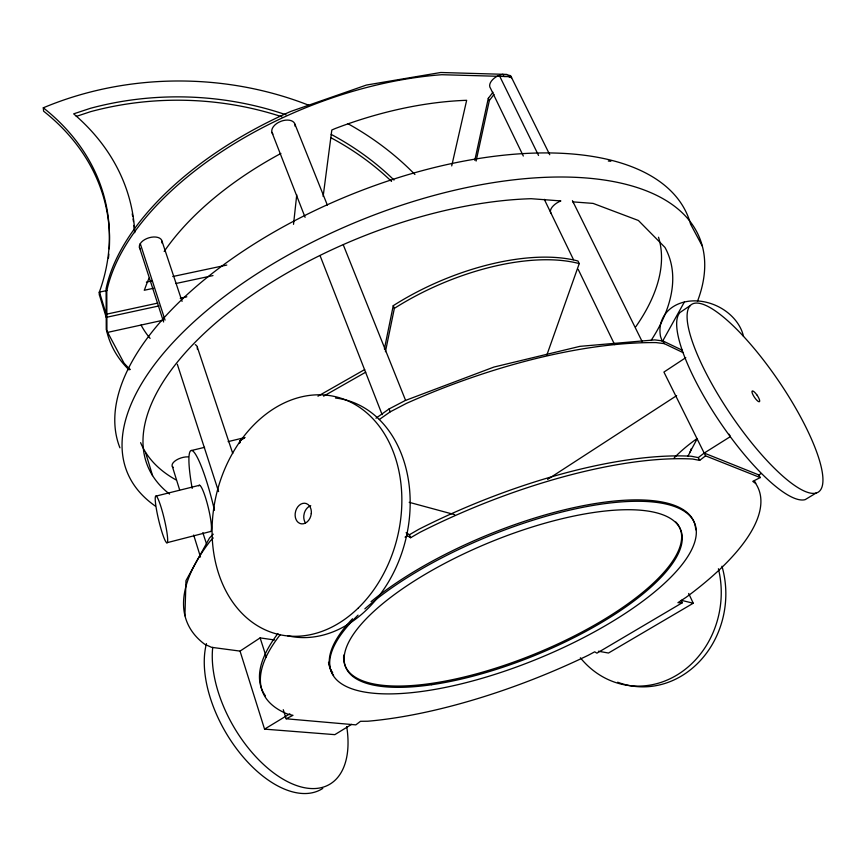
<?xml version="1.0" encoding="UTF-8"?>
<svg xmlns="http://www.w3.org/2000/svg" width="866" height="866" viewBox="0 0 866 866"><rect width="100%" height="100%" fill="white"/><g stroke="black" fill="none" stroke-linecap="round" stroke-linejoin="round"><path stroke-width="1.3" d="M184.913 615.78L185.974 580.621L209.572 537.916L213.263 534.16M239.46 443.479L239.666 440.794L244.342 438.131M293.52 224.337L296.746 194.839M323.137 196.474L331.819 129.997L335.261 128.525A248.596 130.723 -22.3 0 1 466.655 100.304L451.716 165.915M384.385 349.052L393.251 305.676A156.898 72.863 -23.2 0 1 577.99 261.023L579.235 263.6L546.792 355.19M385.435 351.683L394.355 308.372L393.251 305.676M474.806 160.34L488.294 98.334L492.981 92.251M476.094 161.065L489.344 100.499L494.031 94.416M161.942 243A11.713 6.668 -17.2 0 0 153.845 236.981A11.713 6.668 -17.2 0 0 140.27 243.638L139.469 245.533A11.713 6.668 -17.2 0 0 140.173 248.932M690.094 452.009L697.065 438.921M684.378 302.017L662.338 341.669L660.52 336.398A43.614 34.304 24.3 0 1 694.586 300.859A43.614 34.304 24.3 0 1 743.515 336.409M213.242 537.938L210.46 540.752A310.862 119.779 -22.3 0 0 204.679 644.25L211.564 647.324L240.044 651.102L260.114 637.896L274.587 639.974M406.122 532.655L409.445 534.723L418.776 529.321A267.691 91.06 -22.3 0 1 691.274 456.241L698.299 457.605L704.188 453.07L730.363 436.616L729.15 434.234M406.511 533.662L407.28 535.675L410.603 537.732L419.945 532.33A267.94 90.746 -22.3 0 1 692.648 459.034L699.674 460.387L705.563 455.852L760.24 477.588L752.77 481.377L755.715 483.564A267.94 90.746 -22.3 0 1 686.175 597.269L677.937 602.682L682.376 602.693L681.261 600.29L693.244 603.234L688.676 593.47M375.985 418.202L389.083 408.947L405.288 400.503L493.945 367.054L579.939 346.346L654.739 339.894L662.934 340.944L682.3 350.254M379.34 419.49L390.22 411.826L406.435 403.383A310.862 119.779 -22.3 0 1 656.082 342.59L664.276 343.629L683.166 352.668M690.321 305.481L680.081 312.442A112.872 29.909 56 0 0 718.661 420.151A112.872 29.909 56 0 0 805.207 499.617L816.053 493.068A113.219 29.238 55.9 0 0 750.14 343.759A113.219 29.238 55.9 0 0 698.754 357.831A113.219 29.238 55.9 0 0 816.053 493.068M405.061 537.136L407.28 535.675M685.785 357.658L663.919 372.066L705.563 455.852M547.604 479.407L676.638 395.643M240.044 651.102L264.563 729.129L289.85 713.79M704.188 453.07L758.887 474.947L761.117 473.561M351.607 724.377L334.828 734.649L264.563 729.129M682.376 602.693L596.901 653.17L594.704 651.817L588.144 655.324A267.94 90.746 -22.3 0 1 367.758 721.226L360.473 721.302L355.839 724.874L286.17 718.78L283.247 709.698M693.244 603.234L608.495 653.029L598.395 651.232M317.963 396.184L364.705 369.555M323.613 396.152L365.733 372.174M286.17 718.78L292.989 715.316L287.977 714.244A267.94 90.746 -22.3 0 1 280.378 634.529M76.273 116.412L90.605 111.66A280.476 231.742 1.1 0 1 281.883 116.78M500.212 74.985L502.897 74.292L503.969 76.468L508.504 76.392L510.94 77.485L508.829 76.879M166.77 542.765A24.021 2.847 76.6 0 0 161.628 509.024A24.021 2.847 76.6 0 0 155.977 506.534A24.021 2.847 76.6 0 0 166.77 542.765L210.221 531.594A23.837 3.432 76.4 0 0 207.981 506.361A23.837 3.432 76.4 0 0 198.812 485.869M156.064 496.088L199.581 485.252M191.516 450.504L204.582 447.332M228.094 441.628L245.078 437.514M107.655 332.382L163.533 320.128M157.753 303.1L106.193 314.25L99.46 292.102L99.493 295.252L106.204 317.367L158.987 305.925M180.236 298.24L186.839 296.811M153.488 288.302L144.232 290.272L144.882 288.822A248.596 130.723 -22.3 0 1 149.114 278.051M175.971 283.496L213.004 275.583M99.493 295.252L99.33 292.134L107.232 290.456M146.397 282.132L151.669 281.017M172.756 276.535L226.784 265.061M507.779 76.565L441.779 74.714A268.925 143.604 -22.1 0 0 106.789 290.911L106.929 331.981A268.925 143.604 -22.1 0 0 129.11 369.923M608.311 161.011L610.866 161.282M409.196 502.323L454.672 514.642M549.737 154.733L510.886 76.219L506.707 74.4L440.74 72.495L366.383 85.063L290.684 111.465A268.709 143.81 -22.1 0 0 106.096 288.649L106.258 329.762L124.011 363.103A268.709 143.81 -22.1 0 0 130.355 369.565M188.019 456.869A10.966 5.023 -17.9 0 0 176.274 460.117A10.966 5.023 -17.9 0 0 172.388 466.579L173.427 467.575M702.294 246.052L690.581 224.153A306.694 147.415 -22.3 0 0 357.312 192.111A306.694 147.415 -22.3 0 0 119.919 447.798M758.887 474.947L760.24 477.588M662.934 340.944L664.276 343.629M572.437 200.641L642.356 341.983M509.868 75.32L510.94 77.485M698.299 457.605L699.674 460.387M499.249 75.288L538.533 155.425M523.324 156.042L490.492 88.235A11.875 6.885 -27.1 0 1 498.296 75.699M544.281 199.31L573.498 259.67M578.207 269.38L614.654 344.646M488.294 98.334L489.344 100.499M510.886 76.219L511.611 77.864M573.433 202.828L573.021 201.886L593.102 203.402L638.415 220.494L664.947 247.395A280.995 131.426 -22.2 0 1 651.091 340.457M294.96 124.26L327.348 205.101M343.326 244.97L405.559 400.298M389.083 408.947L390.22 411.826M271.946 132.401L305.103 217.323M320.258 256.13L382.144 414.662M409.445 534.723L410.603 537.732M239.666 440.794L240.261 442.558M162.007 241.192L182.066 301.368M197.372 347.298L232.759 453.481M140.27 243.638L165.038 320.095M139.437 247.34L163.62 321.979M177.324 364.272L218.589 491.596M260.114 637.896L266.306 657.121M172.388 466.579L179.619 489.831M193.681 535.036L200.501 557M145.759 453.189L152.557 475.618M308.891 105.295A300.372 247.752 1.3 0 0 43.3 107.806L43.592 111.184A256.942 196.972 -9.5 0 1 109.268 248.813M674.224 457.843A98.659 34.965 -25.6 0 1 696.935 438.661M265.375 695.809A267.691 91.06 -22.3 0 1 277.899 633.544M754.383 480.933A267.691 91.06 -22.3 0 1 755.769 483.25M332.663 672.665A196.008 66.368 -22.3 0 1 328.517 662.23M305.438 522.847A10.403 7.935 -76.2 0 1 303.825 515.595L304.356 512.943A10.403 7.935 -76.2 0 1 310.732 505.69M335.499 398.035A121.446 92.792 -76.3 0 1 407.107 533.25A121.446 92.792 -76.3 0 1 287.631 635.763M346.725 726.628A98.226 53.854 59.8 0 1 282.803 779.032A98.226 53.854 59.8 0 1 212.733 647.335M718.401 568.745A90.811 80.376 -82.2 0 1 679.02 673.748A90.811 80.376 -82.2 0 1 580.372 657.792M721.952 566.234A90.378 80.148 -82.4 0 1 701.114 659.751A90.378 80.148 -82.4 0 1 617.664 682.213M322.791 788.396A97.977 54.201 59.9 0 1 240.044 753.236A97.977 54.201 59.9 0 1 206.444 643.633M691.339 448.545A39.728 32.648 25.9 0 1 687.723 456.306M195.272 344.636A12.178 6.246 -18 0 1 197.253 349.009M551.166 213.534A12.47 6.343 -26.2 0 1 560.843 200.934L531.129 198.704A280.995 131.426 -22.2 0 0 223.536 316.458A280.995 131.426 -22.2 0 0 169.574 494.085M658.506 237.219A278.679 133.884 -22.2 0 1 635.796 326.731M176.036 479.905A278.679 133.884 -22.2 0 1 140.617 442.656M295.09 126.252A12.211 7.426 -21.3 0 0 281.353 121.143L278.43 122.442A12.211 7.426 -21.3 0 0 272.898 134.1M164.172 251.476A248.596 130.723 -22.3 0 1 280.909 153.444M150.099 338.379A248.141 134.327 -22.5 0 1 141.071 325.053M108.867 254.106A256.942 196.972 -9.5 0 1 108.434 258.079M330.736 137.64A280.476 231.742 1.1 0 1 391.529 181.405M133.97 225.441A257.83 198.747 -8.9 0 1 134.566 231.958M132.217 213.848A257.83 198.747 -8.9 0 1 132.682 216.403M133.104 218.979A257.83 198.747 -8.9 0 1 133.483 221.555M286.018 114.777A281.244 232.088 1.2 0 0 90.432 108.304L73.664 113.847A258.544 199.039 -8.8 0 1 134.728 232.694M331.158 134.382A281.244 232.088 1.2 0 1 394.008 180.052M347.872 123.665A300.372 247.752 1.3 0 1 414.922 174.499M43.3 107.806A257.657 197.264 -9.4 0 1 99.33 292.134M206.519 543.783A59.635 8.595 76.4 0 1 202.871 532.644M192.187 488.413A59.635 8.595 76.4 0 1 193.475 451.576A59.635 8.595 76.4 0 1 214.476 510.301M333.594 675.393A196.181 66.13 -22.3 0 1 352.516 618.768M371.049 601.664A196.181 66.13 -22.3 0 1 572.978 507.833A196.181 66.13 -22.3 0 1 695.679 529.765M675.87 522.036A180.962 60.966 -22.3 0 1 531.713 655.248A180.962 60.966 -22.3 0 1 343.715 655.097M364.857 608.852A196.268 66.011 -22.3 0 1 678.901 508.299A196.268 66.011 -22.3 0 1 501.674 672.178A196.268 66.011 -22.3 0 1 358.059 615.131M394.355 308.372A157.049 72.701 -23.2 0 1 579.235 263.6M155.382 506.112A309.249 144.719 -22.3 0 1 375.66 214.378A309.249 144.719 -22.3 0 1 697.455 301.39M311.295 513.527L310.753 516.212A10.468 7.956 -76.1 0 1 300.134 523.54L298.294 522.501A10.468 7.956 -76.1 0 1 295.187 513.56L295.728 510.886A10.468 7.956 -76.1 0 1 306.293 503.557L308.134 504.575A10.468 7.956 -76.1 0 1 311.295 513.527M756.787 394.799L755.78 393.51A6.452 1.667 55.9 0 0 751.959 391.703L752.099 392.59A6.452 1.667 55.9 0 0 754.871 397.884L755.877 399.183A6.452 1.667 55.9 0 0 759.698 400.958L759.547 400.06A6.452 1.667 55.9 0 0 756.787 394.799M358.427 607.845A122.225 92.987 -76.2 0 0 350.308 401.986A122.225 92.987 -76.2 0 0 212.192 536.833A122.225 92.987 -76.2 0 0 358.427 607.845M431.69 684.714A181.048 60.858 -22.3 0 0 682.235 536.844A181.048 60.858 -22.3 0 0 425.628 574.05A181.048 60.858 -22.3 0 0 431.69 684.714"/></g></svg>
